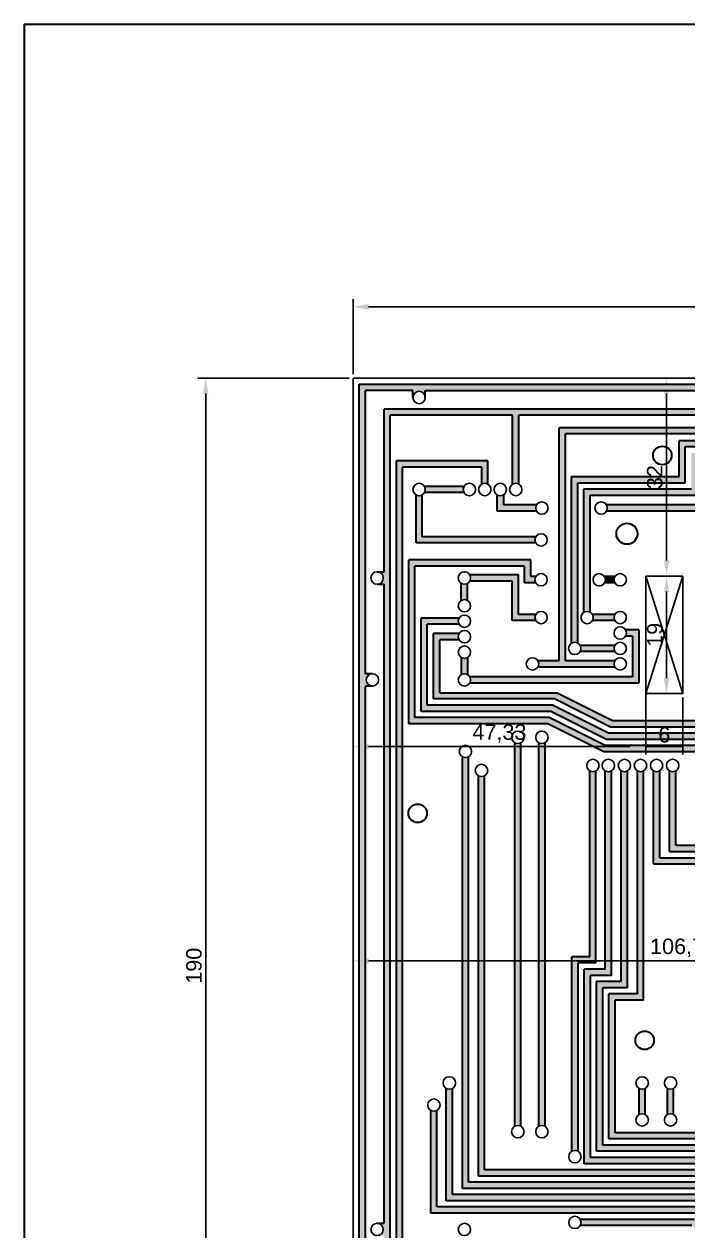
# Model space of a CAD drawing. Header units: millimetres. Extents: x -2849 to 258, y -823 to -139.
# Drawn here: x -725.1 to -617.8, y -334 to -138.9 of the extents above; entities that cross this region are included whole.
import ezdxf

# ---------------------------------------------------------------- set-up
doc = ezdxf.new("R2010")
doc.units = ezdxf.units.MM
doc.styles.get("Standard").update_dxf_attribs({"font": 'arial.ttf'})
doc.dimstyles.new('ISO-25', dxfattribs={"dimtxt": 2.5, "dimasz": 2.5, "dimexe": 1.25, "dimexo": 0.625, "dimtad": 1, "dimtxsty": 'Standard', "dimcen": 2.5, "dimadec": 0, "dimazin": 0, "dimtfac": 1, "dimtmove": 0, "dimatfit": 3, "dimfxl": 1, "dimarcsym": 0})

# ---------------------------------------------------------------- blocks, each defined once
blk = doc.blocks.new('*D54')
at = {"color": 0, "lineweight": -2, "transparency": 16777216}
for p, q in [((-672.55, -196.17), (-697, -196.17)), ((-695.75, -383.67), (-695.75, -198.67)), ((-672.55, -386.17), (-697, -386.17))]:
    blk.add_line(p, q, dxfattribs=at)
at = {"color": 0, "lineweight": 30, "transparency": 16777216}
for points in [[(-696.17, -198.67), (-695.33, -198.67), (-695.75, -196.17)], [(-696.17, -383.67), (-695.33, -383.67), (-695.75, -386.17)]]:
    blk.add_solid(points, dxfattribs=at)
at = {"layer": 'Defpoints', "color": 0, "lineweight": 30}
for p in [(-695.75, -196.17), (-671.92, -196.17), (-671.92, -386.17)]:
    blk.add_point(p, dxfattribs=at)
at = {"color": 0, "lineweight": 30, "transparency": 16777216, "insert": (-697.65, -291.17), "char_height": 2.5, "attachment_point": 5, "rotation": 90}
blk.add_mtext('190', dxfattribs=at)
blk = doc.blocks.new('*D57')
at = {"color": 0, "lineweight": -2, "transparency": 16777216}
for p, q in [((-623.97, -228.17), (-619.99, -228.17)), ((-621.24, -244.67), (-621.24, -230.67)), ((-623.97, -247.17), (-619.99, -247.17))]:
    blk.add_line(p, q, dxfattribs=at)
at = {"color": 0, "lineweight": 30, "transparency": 16777216}
for points in [[(-621.66, -230.67), (-620.82, -230.67), (-621.24, -228.17)], [(-621.66, -244.67), (-620.82, -244.67), (-621.24, -247.17)]]:
    blk.add_solid(points, dxfattribs=at)
at = {"layer": 'Defpoints', "color": 0, "lineweight": 30}
for p in [(-624.6, -228.17), (-621.24, -228.17), (-624.6, -247.17)]:
    blk.add_point(p, dxfattribs=at)
at = {"color": 0, "lineweight": 30, "transparency": 16777216, "insert": (-623.14, -237.67), "char_height": 2.5, "attachment_point": 5, "rotation": 90}
blk.add_mtext('19', dxfattribs=at)
blk = doc.blocks.new('*D58')
at = {"color": 0, "lineweight": -2, "transparency": 16777216}
for p, q in [((-621.86, -196.17), (-622.49, -196.17)), ((-621.24, -225.67), (-621.24, -198.67)), ((-621.86, -228.17), (-622.49, -228.17))]:
    blk.add_line(p, q, dxfattribs=at)
at = {"color": 0, "lineweight": 30, "transparency": 16777216}
for points in [[(-621.66, -198.67), (-620.82, -198.67), (-621.24, -196.17)], [(-621.66, -225.67), (-620.82, -225.67), (-621.24, -228.17)]]:
    blk.add_solid(points, dxfattribs=at)
at = {"layer": 'Defpoints', "color": 0, "lineweight": 30}
for p in [(-621.24, -196.17), (-621.24, -196.17), (-621.24, -228.17)]:
    blk.add_point(p, dxfattribs=at)
at = {"color": 0, "lineweight": 30, "transparency": 16777216, "insert": (-623.14, -212.17), "char_height": 2.5, "attachment_point": 5, "rotation": 90}
blk.add_mtext('32', dxfattribs=at)
blk = doc.blocks.new('*D65')
at = {"color": 0, "lineweight": -2, "transparency": 16777216}
for p, q in [((-671.92, -237.34), (-671.92, -256.99)), ((-624.6, -237.34), (-624.6, -256.99)), ((-669.42, -255.74), (-627.1, -255.74))]:
    blk.add_line(p, q, dxfattribs=at)
at = {"color": 0, "lineweight": 30, "transparency": 16777216}
for points in [[(-669.42, -255.33), (-669.42, -256.16), (-671.92, -255.74)], [(-627.1, -255.33), (-627.1, -256.16), (-624.6, -255.74)]]:
    blk.add_solid(points, dxfattribs=at)
at = {"layer": 'Defpoints', "color": 0, "lineweight": 30}
for p in [(-671.92, -236.72), (-624.6, -236.72), (-624.6, -255.74)]:
    blk.add_point(p, dxfattribs=at)
at = {"color": 0, "lineweight": 30, "transparency": 16777216, "insert": (-648.26, -253.62), "char_height": 2.5, "attachment_point": 5}
blk.add_mtext('47,33', dxfattribs=at)
blk = doc.blocks.new('*D66')
at = {"color": 0, "lineweight": -2, "transparency": 16777216}
for p, q in [((-565.21, -276.79), (-565.21, -291.64)), ((-671.92, -290.54), (-671.92, -289.14)), ((-669.42, -290.39), (-567.71, -290.39))]:
    blk.add_line(p, q, dxfattribs=at)
at = {"color": 0, "lineweight": 30, "transparency": 16777216}
for points in [[(-669.42, -289.97), (-669.42, -290.8), (-671.92, -290.39)], [(-567.71, -289.97), (-567.71, -290.8), (-565.21, -290.39)]]:
    blk.add_solid(points, dxfattribs=at)
at = {"layer": 'Defpoints', "color": 0, "lineweight": 30}
for p in [(-565.21, -276.17), (-565.21, -290.39), (-671.92, -291.17)]:
    blk.add_point(p, dxfattribs=at)
at = {"color": 0, "lineweight": 30, "transparency": 16777216, "insert": (-618.57, -288.26), "char_height": 2.5, "attachment_point": 5}
blk.add_mtext('106,71', dxfattribs=at)
blk = doc.blocks.new('*D79')
at = {"color": 0, "lineweight": -2, "transparency": 16777216}
for p, q in [((-671.92, -195.54), (-671.92, -183.39)), ((-669.42, -184.64), (-474.42, -184.64)), ((-471.92, -195.54), (-471.92, -183.39))]:
    blk.add_line(p, q, dxfattribs=at)
at = {"color": 0, "lineweight": 30, "transparency": 16777216}
for points in [[(-669.42, -184.22), (-669.42, -185.06), (-671.92, -184.64)], [(-474.42, -184.22), (-474.42, -185.06), (-471.92, -184.64)]]:
    blk.add_solid(points, dxfattribs=at)
at = {"layer": 'Defpoints', "color": 0, "lineweight": 30}
for p in [(-471.92, -184.64), (-671.92, -196.17), (-471.92, -196.17)]:
    blk.add_point(p, dxfattribs=at)
at = {"color": 0, "lineweight": 30, "transparency": 16777216, "insert": (-571.92, -182.74), "char_height": 2.5, "attachment_point": 5}
blk.add_mtext('200', dxfattribs=at)
blk = doc.blocks.new('*D80')
at = {"color": 0, "lineweight": -2, "transparency": 16777216}
for p, q in [((-624.6, -247.79), (-624.6, -256.99)), ((-618.6, -247.79), (-618.6, -256.99)), ((-627.1, -255.74), (-629.6, -255.74)), ((-624.6, -255.74), (-618.6, -255.74)), ((-616.1, -255.74), (-613.6, -255.74))]:
    blk.add_line(p, q, dxfattribs=at)
at = {"color": 0, "lineweight": 30, "transparency": 16777216}
for points in [[(-627.1, -255.33), (-627.1, -256.16), (-624.6, -255.74)], [(-616.1, -255.33), (-616.1, -256.16), (-618.6, -255.74)]]:
    blk.add_solid(points, dxfattribs=at)
at = {"layer": 'Defpoints', "color": 0, "lineweight": 30}
for p in [(-624.6, -247.17), (-618.6, -247.17), (-618.6, -255.74)]:
    blk.add_point(p, dxfattribs=at)
at = {"color": 0, "lineweight": 30, "transparency": 16777216, "insert": (-621.6, -253.84), "char_height": 2.5, "attachment_point": 5}
blk.add_mtext('6', dxfattribs=at)

msp = doc.modelspace()

# ---------------------------------------------------------------- hatches: boundary and pattern name
at = {"lineweight": 30}
for points in [[(-670.922, -197.168), (-570.029, -197.168), (-570.029, -198.168), (-594.653, -198.168), (-594.653, -199.296, 1), (-596.653, -199.296), (-596.653, -198.168), (-660.251, -198.168), (-660.251, -199.296, 1), (-662.251, -199.296), (-662.251, -198.168), (-669.922, -198.168), (-669.922, -243.961), (-668.795, -243.961, 0.4142136), (-669.795, -244.961, 0.4142136), (-668.795, -245.961), (-669.922, -245.961), (-669.922, -278.542), (-670.922, -278.542)], [(-666.922, -201.168), (-646.122, -201.168), (-570.029, -201.168), (-570.029, -202.168), (-582.261, -202.168), (-582.261, -206.192), (-570.029, -206.192), (-570.029, -207.192), (-583.261, -207.192), (-583.261, -202.168), (-645.122, -202.168), (-645.122, -213.302, 0.2679496), (-646.122, -213.302), (-646.122, -202.168), (-665.922, -202.168), (-665.922, -278.542), (-666.922, -278.542), (-666.922, -229.475), (-668.05, -229.475, 0.4142136), (-667.05, -228.475, 0.4142136), (-668.05, -227.475), (-666.922, -227.475)], [(-638.59, -204.194), (-592.86, -204.194, 0.1316527), (-592.994, -204.694, 0.1316527), (-592.86, -205.194), (-637.59, -205.194), (-637.59, -241.871), (-629.599, -241.871, 0.1316527), (-629.732, -242.371, 0.1316527), (-629.599, -242.871), (-638.59, -242.871), (-642.048, -242.871, 0.1316527), (-641.914, -242.371, 0.1316527), (-642.048, -241.871), (-638.59, -241.871)], [(-601.593, -209.288), (-616.222, -209.288), (-616.222, -215.075), (-633.59, -215.075), (-633.59, -234.005, 0.2679496), (-634.59, -234.005), (-634.59, -214.075), (-617.222, -214.075), (-617.222, -208.288), (-600.593, -208.288), (-600.593, -210.588), (-570.029, -210.588), (-570.029, -211.588), (-601.593, -211.588)], [(-664.922, -209.541), (-650.122, -209.541), (-650.122, -213.302, 0.2679496), (-651.122, -213.302), (-651.122, -210.541), (-663.922, -210.541), (-663.922, -278.542), (-664.922, -278.542)], [(-661.751, -215.034, 0.2679496), (-660.751, -215.034), (-660.751, -221.812), (-642.399, -221.812, 0.1316527), (-642.533, -222.312, 0.1316527), (-642.399, -222.812), (-661.751, -222.812)], [(-648.622, -215.034, 0.2679496), (-647.622, -215.034), (-647.622, -216.668), (-642.261, -216.668, 0.1316527), (-642.395, -217.168, 0.1316527), (-642.261, -217.668), (-648.622, -217.668)], [(-630.95, -216.668), (-609.024, -216.668), (-582.772, -216.668), (-582.772, -221.06), (-570.029, -221.06), (-570.029, -222.06), (-583.772, -222.06), (-583.772, -217.668), (-608.024, -217.668), (-630.95, -217.668, 0.1316527), (-630.816, -217.168, 0.1316527)], [(-662.922, -225.547), (-643.194, -225.547), (-643.194, -228.26), (-642.399, -228.26, 0.1316527), (-642.533, -228.76, 0.1316527), (-642.399, -229.26), (-644.194, -229.26), (-644.194, -226.547), (-661.922, -226.547), (-661.922, -251.04), (-640.203, -251.04), (-631.155, -255.571), (-592.864, -255.571), (-592.864, -261.044, 0.2679496), (-593.864, -261.044), (-593.864, -256.571), (-631.382, -256.571), (-640.43, -252.04), (-662.922, -252.04)], [(-631.26, -228.26), (-629.599, -228.26, 0.1316527), (-629.732, -228.76, 0.1316527), (-629.599, -229.26), (-631.26, -229.26, 0.1316527), (-631.126, -228.76, 0.1316527)], [(-660.922, -234.968), (-654.788, -234.968, 0.1316527), (-654.922, -235.468, 0.1316527), (-654.788, -235.968), (-659.922, -235.968), (-659.922, -249.04), (-639.661, -249.04), (-630.613, -253.571), (-590.663, -253.571), (-590.663, -274.168), (-570.029, -274.168), (-570.029, -275.168), (-591.663, -275.168), (-591.663, -254.571), (-630.928, -254.571), (-639.976, -250.04), (-660.922, -250.04)], [(-633.224, -234.371), (-629.599, -234.371, 0.1316527), (-629.732, -234.871, 0.1316527), (-629.599, -235.371), (-633.224, -235.371, 0.1316527), (-633.09, -234.871, 0.1316527)], [(-635.09, -239.871, 0.1316527), (-635.224, -239.371), (-629.599, -239.371, 0.1316527), (-629.732, -239.871, 0.1316527), (-629.599, -240.371), (-635.224, -240.371, 0.1316527)], [(-645.789, -255.105, 0.2679496), (-644.789, -255.105), (-644.789, -278.542), (-645.789, -278.542)], [(-641.892, -255.105, 0.2679496), (-640.892, -255.105), (-640.892, -278.542), (-641.892, -278.542)], [(-654.258, -257.389, 0.2679496), (-653.258, -257.389), (-653.258, -278.542), (-654.258, -278.542)], [(-651.658, -260.458, 0.2679496), (-650.658, -260.458), (-650.658, -278.542), (-651.658, -278.542)], [(-633.653, -259.661, 0.2679496), (-632.653, -259.661), (-632.653, -278.542), (-633.653, -278.542)], [(-631.153, -259.661, 0.2679496), (-630.153, -259.661), (-630.153, -278.542), (-631.153, -278.542)], [(-628.553, -259.661, 0.2679496), (-627.553, -259.661), (-627.553, -278.542), (-628.553, -278.542)], [(-625.953, -259.661, 0.2679496), (-624.953, -259.661), (-624.953, -278.542), (-625.953, -278.542)], [(-623.353, -259.661, 0.2679496), (-622.353, -259.661), (-622.353, -273.697), (-615.375, -273.697), (-615.375, -278.542), (-616.375, -278.542), (-616.375, -274.697), (-623.353, -274.697)], [(-620.753, -259.661, 0.2679496), (-619.753, -259.661), (-619.753, -271.697), (-611.375, -271.697), (-611.375, -278.542), (-612.375, -278.542), (-612.375, -272.697), (-620.753, -272.697)], [(-670.922, -278.542), (-669.922, -278.542), (-669.922, -352.433), (-668.795, -352.433, 0.4142136), (-669.795, -353.433, 0.4142136), (-668.795, -354.433), (-669.922, -354.433), (-669.922, -364.903), (-669.922, -372.787), (-668.795, -372.787, 0.4142136), (-669.795, -373.787, 0.4142136), (-668.795, -374.787), (-670.922, -374.787)], [(-666.922, -278.542), (-665.922, -278.542), (-665.922, -365.846), (-668.05, -365.846, 0.4142136), (-667.05, -364.846, 0.4142136), (-668.05, -363.846), (-666.922, -363.846), (-666.922, -350.368), (-666.922, -348.368), (-666.922, -334.798), (-668.05, -334.798, 0.4142136), (-667.05, -333.798, 0.4142136), (-668.05, -332.798), (-666.922, -332.798)], [(-664.922, -278.542), (-663.922, -278.542), (-663.922, -384.168), (-570.029, -384.168), (-570.029, -385.168), (-664.922, -385.168)], [(-654.258, -278.542), (-653.258, -278.542), (-653.258, -326.168), (-579.64, -326.168, 0.1316527), (-579.774, -326.668, 0.1316527), (-579.64, -327.168), (-654.258, -327.168)], [(-651.658, -278.542), (-650.658, -278.542), (-650.658, -324.168), (-576.57, -324.168, 0.1316527), (-576.704, -324.668, 0.1316527), (-576.57, -325.168), (-651.658, -325.168)], [(-645.789, -278.542), (-644.789, -278.542), (-644.789, -317.131, 0.2679496), (-645.789, -317.131)], [(-641.892, -278.542), (-640.892, -278.542), (-640.892, -317.131, 0.2679496), (-641.892, -317.131)], [(-636.553, -289.719), (-633.653, -289.719), (-633.653, -278.542), (-632.653, -278.542), (-632.653, -290.719), (-635.553, -290.719), (-635.553, -321.168, 0.2679496), (-636.553, -321.168)], [(-634.553, -293.719), (-634.553, -291.719), (-631.153, -291.719), (-631.153, -278.542), (-630.153, -278.542), (-630.153, -292.719), (-633.553, -292.719), (-633.553, -322.168), (-570.029, -322.168), (-570.029, -323.168), (-634.553, -323.168)], [(-630.553, -295.719), (-625.953, -295.719), (-625.953, -277.991), (-624.953, -277.991), (-624.953, -296.719), (-629.553, -296.719), (-629.553, -318.168), (-566.119, -318.168), (-566.119, -319.168), (-630.553, -319.168)], [(-656.858, -310.991, 0.2679496), (-655.858, -310.991), (-655.858, -328.168), (-615.179, -328.168), (-611.564, -331.499), (-604.032, -331.499, 0.1316527), (-604.166, -331.999, 0.1316527), (-604.032, -332.499), (-611.955, -332.499), (-615.57, -329.168), (-656.858, -329.168)], [(-659.358, -314.554, 0.2679496), (-658.358, -314.554), (-658.358, -330.168), (-615.96, -330.168), (-612.345, -333.499), (-602.032, -333.499, 0.1316527), (-602.166, -333.999, 0.1316527), (-602.032, -334.499), (-612.736, -334.499), (-616.351, -331.168), (-659.358, -331.168)], [(-593.136, -334.457), (-570.029, -334.457), (-570.029, -335.457), (-592.709, -335.457), (-594.046, -336.852), (-613.133, -336.852), (-617.131, -333.168), (-635.187, -333.168, 0.1316527), (-635.053, -332.668, 0.1316527), (-635.187, -332.168), (-616.741, -332.168), (-612.742, -335.852), (-594.473, -335.852)]]:
    msp.add_hatch(color=1, dxfattribs=at).paths.add_polyline_path(points)
for points in [[(-619.222, -206.288), (-598.593, -206.288), (-598.593, -208.588), (-593.057, -208.588, 0.1316527), (-593.191, -209.088, 0.1316527), (-593.057, -209.588), (-599.593, -209.588), (-599.593, -207.288), (-618.222, -207.288), (-618.222, -213.075), (-635.59, -213.075), (-635.59, -239.005, 0.2679496), (-636.59, -239.005), (-636.59, -212.075), (-619.222, -212.075)], [(-660.385, -213.668), (-653.988, -213.668, 0.1316527), (-654.122, -214.168, 0.1316527), (-653.988, -214.668), (-660.385, -214.668, 0.1316527), (-660.251, -214.168, 0.1316527)], [(-652.922, -228.475, 0.1316527), (-653.056, -227.975), (-645.194, -227.975), (-645.194, -234.371), (-642.387, -234.371, 0.1316527), (-642.521, -234.871, 0.1316527), (-642.387, -235.371), (-646.194, -235.371), (-646.194, -228.975), (-653.056, -228.975, 0.1316527)], [(-654.422, -229.341, 0.2679496), (-653.422, -229.341), (-653.422, -232.102, 0.2679496), (-654.422, -232.102)], [(-658.922, -237.468), (-654.788, -237.468, 0.1316527), (-654.922, -237.968, 0.1316527), (-654.788, -238.468), (-657.922, -238.468), (-657.922, -247.04), (-639.03, -247.04), (-629.983, -251.571), (-588.663, -251.571), (-588.663, -271.3), (-570.029, -271.3), (-570.029, -272.3), (-589.663, -272.3), (-589.663, -252.571), (-630.298, -252.571), (-639.346, -248.04), (-658.922, -248.04)], [(-653.056, -244.461), (-626.733, -244.461), (-626.733, -237.871), (-627.866, -237.871, 0.1316527), (-627.733, -237.371, 0.1316527), (-627.866, -236.871), (-625.733, -236.871), (-625.733, -245.461), (-653.056, -245.461, 0.1316527), (-652.922, -244.961, 0.1316527)], [(-654.422, -241.334, 0.2679496), (-653.422, -241.334), (-653.422, -244.095, 0.2679496), (-654.422, -244.095)], [(-632.553, -293.719), (-628.553, -293.719), (-628.553, -278.542), (-627.553, -278.542), (-627.553, -294.719), (-631.553, -294.719), (-631.553, -320.168), (-570.029, -320.168), (-570.029, -321.168), (-632.553, -321.168)], [(-625.683, -310.991, 0.2679496), (-624.683, -310.991), (-624.683, -315.23, 0.2679496), (-625.683, -315.23)], [(-621.093, -310.991, 0.2679496), (-620.093, -310.991), (-620.093, -315.23, 0.2679496), (-621.093, -315.23)]]:
    msp.add_hatch(color=1, dxfattribs=at).paths.add_polyline_path(points, flags=17)

# ---------------------------------------------------------------- linework, layer by layer
at = {"color": 3, "lineweight": 30}
for q in [(-146.536, -138.934), (-725.11, -435.705)]:
    msp.add_line((-725.11, -138.934), q, dxfattribs=at)
at = {"color": 5}
for p, q in [((-671.922, -386.168), (-671.922, -196.168)), ((-671.922, -196.168), (-471.922, -196.168)), ((-631.822, -196.168), (-671.922, -196.168)), ((-671.922, -214.168), (-671.922, -196.168)), ((-624.596, -247.171), (-624.596, -228.17)), ((-618.596, -228.17), (-624.596, -228.17)), ((-618.596, -228.17), (-624.596, -247.171)), ((-624.596, -228.17), (-618.596, -247.171)), ((-618.596, -247.171), (-618.596, -228.17)), ((-618.596, -247.171), (-624.596, -247.171))]:
    msp.add_line(p, q, dxfattribs=at)
at = {"color": 2, "lineweight": 30}
for p, q in [((-670.922, -374.787), (-670.922, -197.168)), ((-670.922, -197.168), (-472.922, -197.168)), ((-669.922, -243.961), (-669.922, -198.168)), ((-662.251, -198.168), (-669.922, -198.168)), ((-662.251, -199.296), (-662.251, -198.168)), ((-662.251, -199.296), (-662.251, -198.168)), ((-660.251, -198.168), (-596.653, -198.168)), ((-660.251, -198.168), (-660.251, -198.168)), ((-660.251, -199.296), (-660.251, -198.168)), ((-666.922, -227.475), (-666.922, -201.168)), ((-646.122, -201.168), (-666.922, -201.168)), ((-665.922, -365.846), (-665.922, -202.168)), ((-646.122, -202.168), (-665.922, -202.168)), ((-568.672, -201.168), (-646.122, -201.168)), ((-646.122, -213.302), (-646.122, -202.168)), ((-583.261, -202.168), (-645.122, -202.168)), ((-645.122, -213.302), (-645.122, -202.168)), ((-592.86, -204.194), (-638.59, -204.194)), ((-638.59, -241.871), (-638.59, -204.194)), ((-592.86, -205.194), (-637.59, -205.194)), ((-637.59, -241.871), (-637.59, -205.194)), ((-598.593, -206.288), (-619.222, -206.288)), ((-619.222, -212.075), (-619.222, -206.288)), ((-599.593, -207.288), (-618.222, -207.288)), ((-618.222, -213.075), (-618.222, -207.288)), ((-664.922, -385.168), (-664.922, -209.541)), ((-650.122, -209.541), (-664.922, -209.541)), ((-663.922, -384.168), (-663.922, -210.541)), ((-651.122, -210.541), (-663.922, -210.541)), ((-651.122, -213.302), (-651.122, -210.541)), ((-650.122, -213.302), (-650.122, -209.541)), ((-636.59, -239.005), (-636.59, -212.075)), ((-636.59, -212.075), (-619.222, -212.075)), ((-653.988, -213.668), (-660.385, -213.668)), ((-635.59, -239.005), (-635.59, -213.075)), ((-635.59, -213.075), (-618.222, -213.075)), ((-634.59, -234.005), (-634.59, -214.075)), ((-634.59, -214.075), (-617.222, -214.075)), ((-661.751, -222.812), (-661.751, -215.034)), ((-660.751, -221.812), (-660.751, -215.034)), ((-653.988, -214.668), (-660.385, -214.668)), ((-648.622, -217.668), (-648.622, -215.034)), ((-647.622, -215.034), (-647.622, -216.668)), ((-633.59, -234.005), (-633.59, -215.075)), ((-633.59, -215.075), (-616.222, -215.075)), ((-642.261, -217.668), (-648.622, -217.668)), ((-642.261, -216.668), (-647.622, -216.668)), ((-609.024, -216.668), (-630.95, -216.668)), ((-608.024, -217.668), (-630.95, -217.668)), ((-642.399, -221.812), (-660.751, -221.812)), ((-642.399, -222.812), (-661.751, -222.812)), ((-662.922, -252.04), (-662.922, -225.547)), ((-643.194, -225.547), (-662.922, -225.547)), ((-643.194, -228.26), (-643.194, -225.547)), ((-668.05, -227.475), (-666.922, -227.475)), ((-668.05, -227.475), (-666.922, -227.475)), ((-661.922, -251.04), (-661.922, -226.547)), ((-644.194, -226.547), (-661.922, -226.547)), ((-645.194, -227.975), (-653.056, -227.975)), ((-645.194, -234.371), (-645.194, -227.975)), ((-644.194, -229.26), (-644.194, -226.547)), ((-642.399, -228.26), (-643.194, -228.26)), ((-629.599, -228.26), (-631.26, -228.26)), ((-668.05, -229.475), (-666.922, -229.475)), ((-666.922, -332.798), (-666.922, -229.475)), ((-654.422, -232.102), (-654.422, -229.341)), ((-653.422, -232.102), (-653.422, -229.341)), ((-646.194, -228.975), (-653.056, -228.975)), ((-646.194, -235.371), (-646.194, -228.975)), ((-642.399, -229.26), (-644.194, -229.26)), ((-629.599, -229.26), (-631.26, -229.26)), ((-660.922, -250.04), (-660.922, -234.968)), ((-654.788, -234.968), (-660.922, -234.968)), ((-659.922, -249.04), (-659.922, -235.968)), ((-654.788, -235.968), (-659.922, -235.968)), ((-642.387, -235.371), (-646.194, -235.371)), ((-642.387, -234.371), (-645.194, -234.371)), ((-629.599, -234.371), (-633.224, -234.371)), ((-629.599, -235.371), (-633.224, -235.371)), ((-658.922, -248.04), (-658.922, -237.468)), ((-654.788, -237.468), (-658.922, -237.468)), ((-625.733, -236.871), (-627.866, -236.871)), ((-626.733, -237.871), (-627.866, -237.871)), ((-626.733, -237.871), (-626.733, -244.461)), ((-625.733, -236.871), (-625.733, -245.461)), ((-657.922, -247.04), (-657.922, -238.468)), ((-654.788, -238.468), (-657.922, -238.468)), ((-629.599, -239.371), (-635.224, -239.371)), ((-654.422, -241.334), (-654.422, -244.095)), ((-653.422, -241.334), (-653.422, -244.095)), ((-638.59, -241.871), (-642.048, -241.871)), ((-629.599, -241.871), (-637.59, -241.871)), ((-629.599, -240.371), (-635.224, -240.371)), ((-638.59, -242.871), (-642.048, -242.871)), ((-629.599, -242.871), (-638.59, -242.871)), ((-668.795, -243.961), (-669.922, -243.961)), ((-668.795, -243.961), (-669.922, -243.961)), ((-626.733, -244.461), (-653.056, -244.461)), ((-625.733, -245.461), (-653.056, -245.461)), ((-669.922, -352.433), (-669.922, -245.961)), ((-668.795, -245.961), (-669.922, -245.961)), ((-657.922, -247.04), (-639.03, -247.04)), ((-629.983, -251.571), (-639.03, -247.04)), ((-639.661, -249.04), (-659.922, -249.04)), ((-639.346, -248.04), (-658.922, -248.04)), ((-630.613, -253.571), (-639.661, -249.04)), ((-630.298, -252.571), (-639.346, -248.04)), ((-640.203, -251.04), (-661.922, -251.04)), ((-639.976, -250.04), (-660.922, -250.04)), ((-631.155, -255.571), (-640.203, -251.04)), ((-630.928, -254.571), (-639.976, -250.04)), ((-588.663, -251.571), (-629.983, -251.571)), ((-640.43, -252.04), (-662.922, -252.04)), ((-631.382, -256.571), (-640.43, -252.04)), ((-590.663, -253.571), (-630.613, -253.571)), ((-589.663, -252.571), (-630.298, -252.571)), ((-645.789, -317.131), (-645.789, -255.105)), ((-644.789, -317.131), (-644.789, -255.105)), ((-641.892, -317.131), (-641.892, -255.105)), ((-640.892, -317.131), (-640.892, -255.105)), ((-592.864, -255.571), (-631.155, -255.571)), ((-591.663, -254.571), (-630.928, -254.571)), ((-654.258, -327.168), (-654.258, -257.389)), ((-653.258, -326.168), (-653.258, -257.389)), ((-593.864, -256.571), (-631.382, -256.571)), ((-651.658, -325.168), (-651.658, -260.458)), ((-650.658, -324.168), (-650.658, -260.458)), ((-633.653, -289.719), (-633.653, -259.661)), ((-632.653, -290.719), (-632.653, -259.661)), ((-631.153, -291.719), (-631.153, -259.661)), ((-630.153, -292.719), (-630.153, -259.661)), ((-628.553, -293.719), (-628.553, -259.661)), ((-627.553, -294.719), (-627.553, -259.661)), ((-625.953, -295.719), (-625.953, -259.661)), ((-624.953, -296.719), (-624.953, -259.661)), ((-623.353, -274.697), (-623.353, -259.661)), ((-622.353, -273.697), (-622.353, -259.661)), ((-620.753, -272.697), (-620.753, -259.661)), ((-619.753, -271.697), (-619.753, -259.661)), ((-620.753, -272.697), (-612.375, -272.697)), ((-619.753, -271.697), (-611.375, -271.697)), ((-623.353, -274.697), (-616.375, -274.697)), ((-622.353, -273.697), (-615.375, -273.697)), ((-636.553, -321.168), (-636.553, -289.719)), ((-633.653, -289.719), (-636.553, -289.719)), ((-635.553, -321.168), (-635.553, -290.719)), ((-632.653, -290.719), (-635.553, -290.719)), ((-634.553, -321.168), (-634.553, -291.719)), ((-631.153, -291.719), (-634.553, -291.719)), ((-634.553, -321.168), (-634.553, -293.719)), ((-634.553, -323.168), (-634.553, -293.719)), ((-633.553, -322.168), (-633.553, -292.719)), ((-630.153, -292.719), (-633.553, -292.719)), ((-632.553, -321.168), (-632.553, -293.719)), ((-628.553, -293.719), (-632.553, -293.719)), ((-631.553, -320.168), (-631.553, -294.719)), ((-627.553, -294.719), (-631.553, -294.719)), ((-630.553, -319.168), (-630.553, -295.719)), ((-625.953, -295.719), (-630.553, -295.719)), ((-629.553, -318.168), (-629.553, -296.719)), ((-624.953, -296.719), (-629.553, -296.719)), ((-656.858, -329.168), (-656.858, -310.991)), ((-655.858, -328.168), (-655.858, -310.991)), ((-625.683, -315.23), (-625.683, -310.991)), ((-624.683, -315.23), (-624.683, -310.991)), ((-621.093, -315.23), (-621.093, -310.991)), ((-620.093, -315.23), (-620.093, -310.991)), ((-659.358, -331.168), (-659.358, -314.554)), ((-658.358, -330.168), (-658.358, -314.554)), ((-516.474, -319.168), (-630.553, -319.168)), ((-515.474, -318.168), (-629.553, -318.168)), ((-518.474, -321.168), (-632.553, -321.168)), ((-517.474, -320.168), (-631.553, -320.168)), ((-520.474, -323.168), (-634.553, -323.168)), ((-519.474, -322.168), (-633.553, -322.168)), ((-576.57, -325.168), (-651.658, -325.168)), ((-576.57, -324.168), (-650.658, -324.168)), ((-579.64, -327.168), (-654.258, -327.168)), ((-579.64, -326.168), (-653.258, -326.168)), ((-615.57, -329.168), (-656.858, -329.168)), ((-615.179, -328.168), (-655.858, -328.168)), ((-616.351, -331.168), (-659.358, -331.168)), ((-615.96, -330.168), (-658.358, -330.168)), ((-668.05, -332.798), (-666.922, -332.798)), ((-668.05, -332.798), (-666.922, -332.798)), ((-616.741, -332.168), (-635.187, -332.168)), ((-617.131, -333.168), (-635.187, -333.168))]:
    msp.add_line(p, q, dxfattribs=at)
at = {"color": 3}
for centre in [(-661.251, -199.296), (-661.251, -214.168), (-653.122, -214.168), (-650.622, -214.168), (-648.122, -214.168), (-645.622, -214.168), (-641.395, -217.168), (-631.816, -217.168), (-641.533, -222.312), (-668.05, -228.475), (-653.922, -228.475), (-641.533, -228.76), (-632.126, -228.76), (-628.733, -228.76), (-653.922, -232.968), (-641.521, -234.871), (-634.09, -234.871), (-628.733, -234.871), (-653.922, -235.468), (-653.922, -237.968), (-628.733, -237.371), (-653.922, -240.468), (-636.09, -239.871), (-628.733, -239.871), (-642.914, -242.371), (-628.733, -242.371), (-668.795, -244.961), (-653.922, -244.961), (-645.289, -254.239), (-641.392, -254.239), (-653.758, -256.523), (-651.158, -259.592), (-633.153, -258.795), (-633.153, -258.795), (-630.653, -258.795), (-628.053, -258.795), (-625.453, -258.795), (-622.853, -258.795), (-620.253, -258.795), (-656.358, -310.125), (-625.183, -310.125), (-620.593, -310.125), (-658.858, -313.688), (-625.183, -316.096), (-620.593, -316.096), (-645.289, -317.997), (-641.392, -317.997), (-636.053, -322.034), (-668.05, -333.798), (-653.922, -333.798), (-636.053, -332.668)]:
    msp.add_circle(centre, 1, dxfattribs=at)
at = {"color": 5, "lineweight": 30}
for centre, radius in [((-621.922, -208.668), 1.5), ((-627.646, -221.327), 1.7), ((-661.478, -266.519), 1.5), ((-624.778, -303.219), 1.5)]:
    msp.add_circle(centre, radius, dxfattribs=at)

# ---------------------------------------------------------------- dimensions: what is measured, and where the dimension line sits
at = {"color": 4, "lineweight": 30}
for base, p1, p2, picture, middle in [((-471.922, -184.641), (-671.922, -196.168), (-471.922, -196.168), '*D79', (-571.922, -182.739)), ((-624.596, -255.743), (-671.922, -236.718), (-624.596, -236.718), '*D65', (-648.259, -253.615)), ((-618.596, -255.743), (-624.596, -247.168), (-618.596, -247.168), '*D80', (-621.596, -253.841)), ((-565.209, -290.386), (-671.922, -291.168), (-565.209, -276.168), '*D66', (-618.565, -288.259))]:
    dim = msp.add_linear_dim(base=base, p1=p1, p2=p2, dimstyle='ISO-25', override={"dimarcsym": 2}, dxfattribs=at)
    dim.commit()
    dim.dimension.update_dxf_attribs({"geometry": picture, "text_midpoint": middle})
for base, p1, p2, picture, middle in [((-695.75, -196.168), (-671.922, -386.168), (-671.922, -196.168), '*D54', (-697.652, -291.168)), ((-621.24, -196.168), (-621.24, -228.17), (-621.24, -196.168), '*D58', (-623.142, -212.169)), ((-621.24, -228.17), (-624.596, -247.171), (-624.596, -228.17), '*D57', (-623.141, -237.67))]:
    dim = msp.add_linear_dim(base=base, p1=p1, p2=p2, angle=90, dimstyle='ISO-25', override={"dimarcsym": 2}, dxfattribs=at)
    dim.commit()
    dim.dimension.update_dxf_attribs({"geometry": picture, "text_midpoint": middle})

doc.saveas('drawing.dxf')
